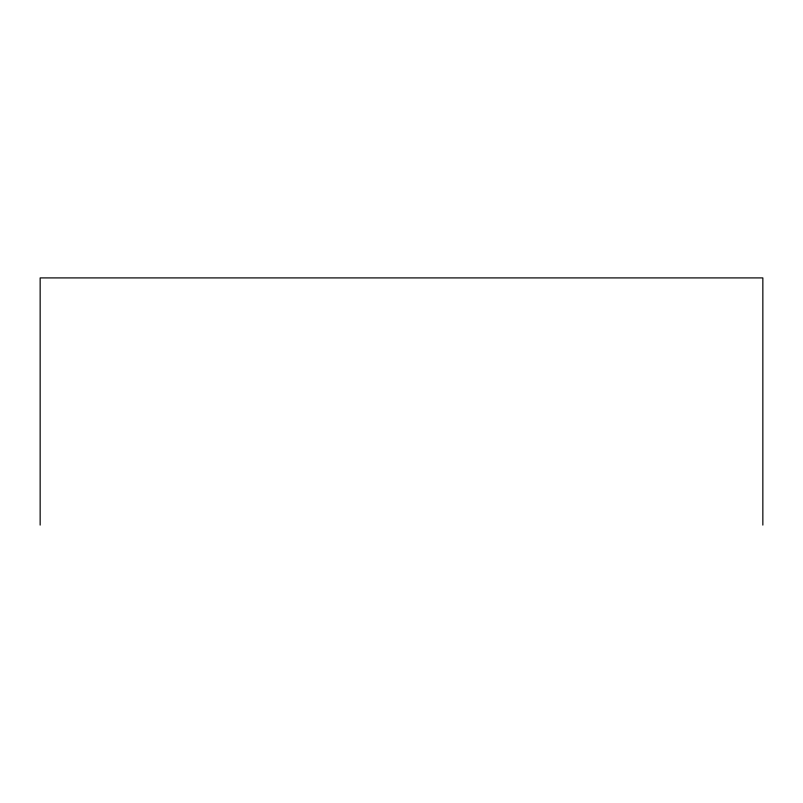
<?xml version="1.0" encoding="UTF-8"?>
<svg xmlns="http://www.w3.org/2000/svg" width="803" height="803" viewBox="0 0 803 803"><rect width="100%" height="100%" fill="white"/><g stroke="black" fill="none" stroke-linecap="round" stroke-linejoin="round"><path stroke-width="1.2" d="M762.85 525.092L762.85 277.908L40.15 277.908L40.15 525.092"/></g></svg>
